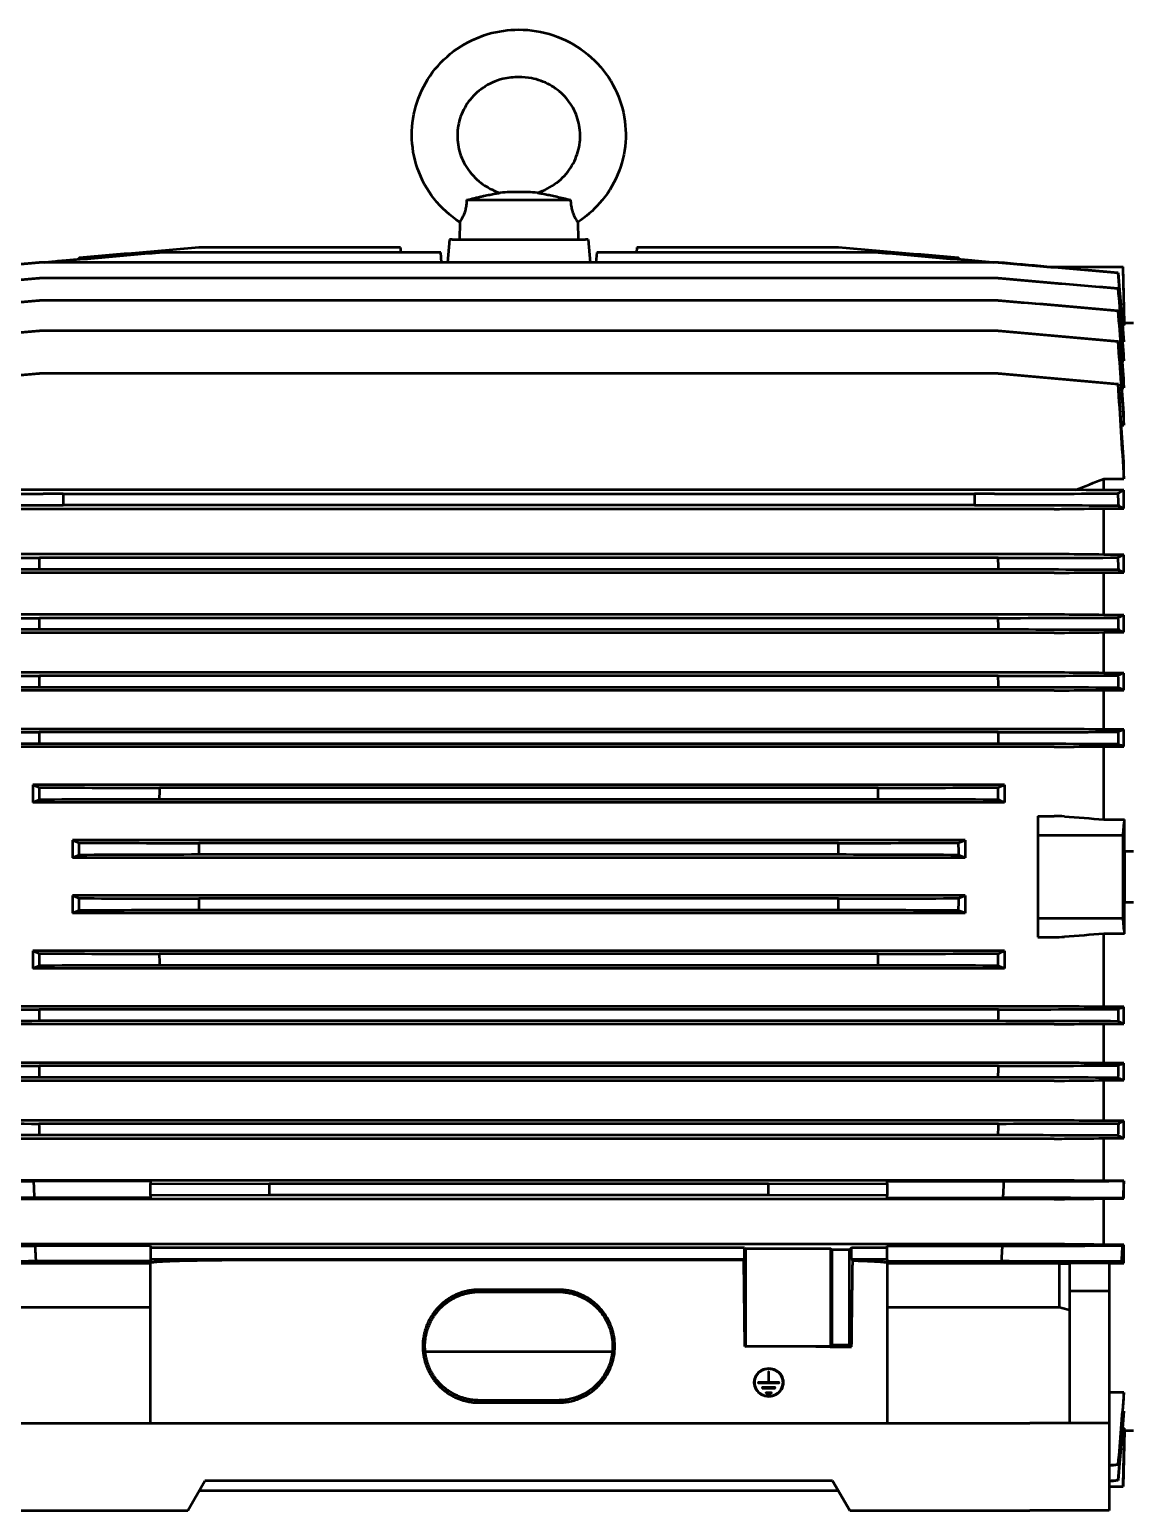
# Model space of a CAD drawing. Header units: millimetres. Extents: x 708 to 3306, y 798 to 2244.
# Drawn here: x 929.1 to 1207.7, y 1870.2 to 2244 of the extents above; entities that cross this region are included whole.
import ezdxf

# ---------------------------------------------------------------- set-up
doc = ezdxf.new("R2010")
doc.units = ezdxf.units.MM
doc.header["$LTSCALE"] = 10
doc.layers.add('Visible (ISO)', color=7, linetype='Continuous', lineweight=50)

msp = doc.modelspace()

# ---------------------------------------------------------------- linework, layer by layer
at = {"layer": 'Visible (ISO)'}
for p, q in [((1039.46, 2201.03), (1052.55, 2201.03)), ((1052.55, 2201.03), (1065.63, 2201.03)), ((1037.66, 2195.42), (1037.55, 2191.03)), ((1067.43, 2195.42), (1067.55, 2191.03)), ((1035.05, 2191.03), (1034.54, 2185.25)), ((1035.7, 2191.03), (1035.05, 2191.03)), ((1043.28, 2191.03), (1061.81, 2191.03)), ((1070.05, 2191.03), (1069.39, 2191.03)), ((1070.05, 2191.03), (1070.55, 2185.25)), ((1032.83, 2187.78), (961.83, 2187.78)), ((971.81, 2189.03), (971.81, 2189.03)), ((1022.72, 2189.03), (971.82, 2189.03)), ((1022.83, 2187.78), (1022.72, 2189.03)), ((1033.05, 2185.25), (1032.83, 2187.78)), ((1072.26, 2187.78), (1072.04, 2185.25)), ((1143.26, 2187.78), (1072.26, 2187.78)), ((1082.37, 2189.03), (1082.26, 2187.78)), ((1133.27, 2189.03), (1082.37, 2189.03)), ((1173.59, 2185.25), (931.5, 2185.25)), ((1185.82, 2184.18), (1205.09, 2184.18)), ((1205.47, 2170.03), (1205.1, 2184.18)), ((1173.57, 2181.29), (931.52, 2181.29)), ((1173.56, 2175.67), (931.53, 2175.67)), ((1205.47, 2169.43), (1205.01, 2169.43)), ((1205.47, 2169.43), (1205.47, 2170.03)), ((1205.47, 2170.03), (1207.7, 2170.03)), ((1173.54, 2167.94), (931.55, 2167.94)), ((1205.02, 2165.17), (1205.28, 2165.17)), ((1205.28, 2165.17), (1205.28, 2166.27)), ((1205.28, 2160.4), (1205.28, 2162.02)), ((1173.53, 2157.17), (931.57, 2157.17)), ((1204.92, 2160.4), (1205.28, 2160.4)), ((1204.8, 2153.63), (1205.28, 2153.63)), ((1205.28, 2153.63), (1205.28, 2155.86)), ((1205.28, 2144.17), (1205.28, 2147.22)), ((1204.65, 2144.17), (1205.28, 2144.17)), ((1205.28, 2130.6), (1205.28, 2134.88)), ((1193.09, 2127.83), (912, 2127.83)), ((1200.2, 2130.6), (1205.28, 2130.6)), ((1200.2, 2127.73), (1200.2, 2130.6)), ((1205.28, 2127.73), (1200.2, 2127.73)), ((1205.28, 2123.13), (1205.28, 2127.73)), ((937.55, 2123.91), (932.29, 2123.91)), ((937.55, 2126.8), (932.45, 2126.8)), ((937.55, 2126.8), (937.55, 2126.75)), ((1167.55, 2126.75), (937.55, 2126.75)), ((937.55, 2126.75), (937.55, 2123.96)), ((1167.55, 2123.96), (937.55, 2123.96)), ((937.55, 2123.96), (937.55, 2123.91)), ((1172.64, 2126.8), (1167.55, 2126.8)), ((1167.55, 2126.8), (1167.55, 2126.75)), ((1167.55, 2126.75), (1167.55, 2123.96)), ((1167.55, 2123.96), (1167.55, 2123.91)), ((1172.8, 2123.91), (1167.55, 2123.91)), ((1187.69, 2122.99), (917.4, 2122.99)), ((1200.2, 2123.13), (1205.28, 2123.13)), ((1200.2, 2111.46), (1200.2, 2123.13)), ((1187.69, 2111.59), (917.4, 2111.59)), ((1173.54, 2110.63), (931.55, 2110.63)), ((1205.28, 2111.46), (1200.2, 2111.46)), ((1205.28, 2107.01), (1205.28, 2111.46)), ((1187.69, 2106.89), (917.4, 2106.89)), ((1173.67, 2107.73), (931.42, 2107.73)), ((1200.2, 2107.01), (1205.28, 2107.01)), ((1200.2, 2096.23), (1200.2, 2107.01)), ((1187.69, 2096.35), (917.4, 2096.35)), ((1173.56, 2095.46), (931.53, 2095.46)), ((1205.28, 2096.23), (1200.2, 2096.23)), ((1205.28, 2091.87), (1205.28, 2096.23)), ((1187.69, 2091.75), (917.4, 2091.75)), ((1173.66, 2092.56), (931.43, 2092.56)), ((1200.2, 2091.87), (1205.28, 2091.87)), ((1200.2, 2081.59), (1200.2, 2091.87)), ((1187.69, 2081.71), (917.4, 2081.71)), ((1173.57, 2080.86), (931.52, 2080.86)), ((1205.28, 2081.59), (1200.2, 2081.59)), ((1205.28, 2077.29), (1205.28, 2081.59)), ((1187.69, 2077.18), (917.4, 2077.18)), ((1173.66, 2077.97), (931.44, 2077.97)), ((1200.2, 2077.29), (1205.28, 2077.29)), ((1200.2, 2067.32), (1200.2, 2077.29)), ((1187.69, 2067.43), (917.4, 2067.43)), ((1173.65, 2063.73), (931.45, 2063.73)), ((1173.59, 2066.62), (931.5, 2066.62)), ((1205.28, 2067.32), (1200.2, 2067.32)), ((1205.28, 2063.06), (1205.28, 2067.32)), ((1187.69, 2062.96), (917.4, 2062.96)), ((1200.2, 2063.06), (1205.28, 2063.06)), ((1200.2, 2044.63), (1200.2, 2063.06)), ((929.89, 2053.37), (929.89, 2048.92)), ((1175.2, 2053.37), (929.89, 2053.37)), ((1143.26, 2052.58), (961.83, 2052.58)), ((1175.2, 2053.37), (1175.2, 2048.92)), ((1175.2, 2048.92), (929.89, 2048.92)), ((1143.29, 2049.69), (961.79, 2049.69)), ((1183.55, 2045.47), (1187.69, 2045.47)), ((1183.55, 2045.47), (1183.55, 2040.68)), ((1200.2, 2044.63), (1205.47, 2044.63)), ((1205.47, 2036.65), (1205.47, 2044.63)), ((939.89, 2039.41), (939.89, 2034.97)), ((1165.2, 2039.41), (939.89, 2039.41)), ((1133.27, 2038.63), (971.82, 2038.63)), ((1165.2, 2039.41), (1165.2, 2034.97)), ((1183.55, 2040.68), (1205.09, 2040.68)), ((1183.55, 2040.68), (1183.55, 2019.68)), ((1165.2, 2034.97), (939.89, 2034.97)), ((1133.28, 2035.74), (971.81, 2035.74)), ((1205.47, 2036.65), (1207.7, 2036.65)), ((939.89, 2025.39), (939.89, 2020.96)), ((1165.2, 2025.39), (939.89, 2025.39)), ((1133.29, 2024.63), (971.81, 2024.63)), ((1165.2, 2025.39), (1165.2, 2020.96)), ((1205.47, 2015.73), (1205.47, 2023.72)), ((1205.47, 2023.72), (1207.7, 2023.72)), ((1165.2, 2020.96), (939.89, 2020.96)), ((1133.27, 2021.73), (971.82, 2021.73)), ((1183.55, 2019.68), (1205.09, 2019.68)), ((1183.55, 2019.68), (1183.55, 2014.9)), ((1205.47, 2015.73), (1200.2, 2015.73)), ((1200.2, 1997.3), (1200.2, 2015.73)), ((929.89, 2011.44), (929.89, 2006.99)), ((1175.2, 2011.44), (929.89, 2011.44)), ((1175.2, 2011.44), (1175.2, 2006.99)), ((1183.55, 2014.9), (1187.69, 2014.9)), ((1143.3, 2010.68), (961.8, 2010.68)), ((1143.26, 2007.78), (961.83, 2007.78)), ((1175.2, 2006.99), (929.89, 2006.99)), ((1187.69, 1997.41), (917.4, 1997.41)), ((1173.64, 1996.64), (931.44, 1996.64)), ((1205.28, 1997.3), (1200.2, 1997.3)), ((1205.28, 1993.04), (1205.28, 1997.3)), ((1187.69, 1992.93), (917.4, 1992.93)), ((1173.59, 1993.74), (931.5, 1993.74)), ((1200.2, 1993.04), (1205.28, 1993.04)), ((1200.2, 1983.07), (1200.2, 1993.04)), ((1187.69, 1983.18), (917.4, 1983.18)), ((1173.65, 1982.4), (931.44, 1982.4)), ((1205.28, 1983.07), (1200.2, 1983.07)), ((1205.28, 1978.77), (1205.28, 1983.07)), ((1187.69, 1978.66), (917.4, 1978.66)), ((1173.57, 1979.5), (931.52, 1979.5)), ((1200.2, 1978.77), (1205.28, 1978.77)), ((1200.2, 1968.5), (1200.2, 1978.77)), ((1187.69, 1968.61), (917.4, 1968.61)), ((1173.66, 1967.81), (931.43, 1967.81)), ((1205.28, 1968.5), (1200.2, 1968.5)), ((1205.28, 1964.14), (1205.28, 1968.5)), ((1187.69, 1964.02), (917.4, 1964.02)), ((1173.56, 1964.91), (931.53, 1964.91)), ((1200.2, 1964.14), (1205.28, 1964.14)), ((1200.2, 1953.36), (1200.2, 1964.14)), ((1187.69, 1953.48), (917.4, 1953.48)), ((959.55, 1953.26), (930.05, 1953.26)), ((959.55, 1953.26), (959.55, 1952.72)), ((959.55, 1952.72), (989.55, 1952.63)), ((959.55, 1949.64), (959.55, 1952.72)), ((1115.55, 1952.63), (989.55, 1952.63)), ((989.55, 1952.63), (989.55, 1949.73)), ((1115.55, 1952.63), (1145.55, 1952.72)), ((1115.55, 1949.73), (1115.55, 1952.63)), ((1145.55, 1952.72), (1145.55, 1953.26)), ((1145.55, 1953.26), (1175.04, 1953.26)), ((1145.55, 1952.72), (1145.55, 1949.64)), ((1205.28, 1953.36), (1200.2, 1953.36)), ((1205.28, 1948.91), (1205.28, 1953.36)), ((1187.69, 1948.77), (917.4, 1948.77)), ((959.55, 1949.11), (930.24, 1949.11)), ((989.55, 1949.73), (959.55, 1949.64)), ((959.55, 1949.64), (959.55, 1949.11)), ((1115.55, 1949.73), (989.55, 1949.73)), ((1145.55, 1949.64), (1115.55, 1949.73)), ((1145.55, 1949.11), (1145.55, 1949.64)), ((1145.55, 1949.11), (1174.84, 1949.11)), ((1200.2, 1948.91), (1205.28, 1948.91)), ((1200.2, 1937.24), (1200.2, 1948.91)), ((1187.69, 1937.37), (917.4, 1937.37)), ((959.55, 1936.95), (930.42, 1936.95)), ((959.55, 1936.95), (959.55, 1936.46)), ((1145.55, 1936.46), (1145.55, 1936.95)), ((1145.55, 1936.95), (1174.66, 1936.95)), ((1205.28, 1937.24), (1200.2, 1937.24)), ((1205.28, 1932.63), (1205.28, 1937.24)), ((959.55, 1933.07), (930.64, 1933.07)), ((1109.55, 1936.46), (959.55, 1936.46)), ((959.55, 1936.46), (959.55, 1933.56)), ((1109.55, 1933.56), (959.55, 1933.56)), ((959.55, 1933.56), (959.55, 1933.07)), ((1109.34, 1933.35), (977.55, 1933.35)), ((1109.34, 1933.35), (1109.55, 1933.56)), ((1109.61, 1911.53), (1109.34, 1933.35)), ((1109.55, 1936.46), (1109.75, 1936.25)), ((1109.55, 1933.56), (1109.55, 1936.46)), ((1131.34, 1936.25), (1109.75, 1936.25)), ((1109.75, 1936.25), (1109.75, 1911.67)), ((1131.61, 1935.97), (1131.34, 1936.25)), ((1131.34, 1911.67), (1131.34, 1936.25)), ((1136.06, 1935.97), (1131.61, 1935.97)), ((1131.61, 1935.97), (1131.61, 1911.95)), ((1136.55, 1936.46), (1136.06, 1935.97)), ((1136.06, 1911.95), (1136.06, 1935.97)), ((1145.55, 1936.46), (1136.55, 1936.46)), ((1136.55, 1933.56), (1136.55, 1936.46)), ((1145.55, 1933.56), (1136.55, 1933.56)), ((1136.85, 1933.26), (1136.55, 1933.56)), ((1145.55, 1933.56), (1145.55, 1936.46)), ((1145.55, 1933.56), (1145.55, 1933.07)), ((1145.55, 1933.07), (1174.44, 1933.07)), ((959.55, 1932.48), (916.08, 1932.48)), ((959.55, 1892.18), (959.55, 1932.69)), ((1145.55, 1932.69), (1145.55, 1892.18)), ((1189.01, 1932.48), (1145.55, 1932.48)), ((1189.01, 1921.45), (1189.01, 1932.48)), ((1191.55, 1932.65), (1201.55, 1932.65)), ((1191.55, 1932.65), (1191.55, 1925.58)), ((1201.55, 1932.65), (1201.55, 1925.58)), ((1201.55, 1932.63), (1205.28, 1932.63)), ((1062.55, 1925.89), (1042.55, 1925.89)), ((1042.55, 1925.35), (1062.55, 1925.35)), ((1191.55, 1925.58), (1191.55, 1892.18)), ((1191.55, 1925.58), (1201.55, 1925.58)), ((1201.55, 1925.58), (1201.55, 1892.18)), ((916.08, 1921.45), (959.55, 1921.45)), ((1145.55, 1921.45), (1189.01, 1921.45)), ((1109.61, 1911.53), (1109.75, 1911.67)), ((1127.55, 1911.53), (1109.61, 1911.53)), ((1109.75, 1911.67), (1131.34, 1911.67)), ((1131.61, 1911.95), (1131.34, 1911.67)), ((1131.61, 1911.95), (1136.06, 1911.95)), ((1136.57, 1911.44), (1136.06, 1911.95)), ((1076.15, 1910.22), (1028.94, 1910.22)), ((1115.59, 1905.1), (1115.59, 1902.44)), ((1115.69, 1902.44), (1115.69, 1905.1)), ((1112.01, 1902.13), (1112.01, 1902.48)), ((1115.59, 1902.44), (1113.04, 1902.44)), ((1113.04, 1902.35), (1118.24, 1902.35)), ((1117.26, 1901.17), (1114.01, 1901.17)), ((1114.01, 1901.08), (1117.26, 1901.08)), ((1116.29, 1899.9), (1114.99, 1899.9)), ((1114.99, 1899.81), (1116.29, 1899.81)), ((1115.59, 1902.35), (1115.59, 1902.44)), ((1118.24, 1902.44), (1115.69, 1902.44)), ((1115.69, 1902.35), (1115.69, 1902.44)), ((1119.26, 1902.13), (1119.26, 1902.48)), ((1205.28, 1899.96), (1201.55, 1899.96)), ((1205.28, 1898.35), (1205.28, 1899.96)), ((1062.55, 1897.96), (1042.55, 1897.96)), ((1042.55, 1897.38), (1062.55, 1897.38)), ((923.55, 1892.18), (1181.55, 1892.18)), ((1201.55, 1892.18), (1181.55, 1892.18)), ((1201.55, 1892.18), (1201.55, 1870.18)), ((1205.28, 1895.2), (1205.02, 1895.2)), ((1205.28, 1894.1), (1205.28, 1895.2)), ((1205.01, 1890.93), (1205.47, 1890.93)), ((1205.47, 1890.33), (1205.1, 1876.18)), ((1205.47, 1890.33), (1205.47, 1890.93)), ((1205.47, 1890.33), (1207.7, 1890.33)), ((968.99, 1870.18), (973.32, 1877.68)), ((1131.77, 1877.68), (973.32, 1877.68)), ((1131.77, 1877.68), (1136.1, 1870.18)), ((1133.25, 1875.12), (971.84, 1875.12)), ((1201.55, 1876.18), (1205.09, 1876.18)), ((923.55, 1870.18), (968.99, 1870.18)), ((1136.1, 1870.18), (1181.55, 1870.18)), ((1201.55, 1870.18), (1181.55, 1870.18))]:
    msp.add_line(p, q, dxfattribs=at)
for start, end in [(90, 94.9114), (85.0886, 90)]:
    msp.add_arc((1052.55, 2147.73), 55.3, start, end, dxfattribs=at)
for centre, major_axis, start_param, end_param in [((1115.64, 1902.48), (-3.62, 0), 4.712389, 7.853982), ((1115.64, 1902.48), (-3.73, 0), 4.712389, 7.853982), ((1115.64, 1902.13), (-3.72, 0), 5.957546, 6.234311), ((1115.64, 1905.1), (0.05, 0), 0, 3.141593), ((1115.64, 1904.75), (0.05, 0), 0, 3.141593), ((1115.64, 1902.48), (3.73, 0), 4.712389, 7.853982), ((1115.64, 1902.48), (3.62, 0), 4.712389, 7.853982), ((1115.64, 1902.13), (3.72, 0), 0.048875, 0.32564), ((1115.64, 1902.13), (-3.63, 0), 0, 0.230367), ((1113.04, 1902.39), (-0.05, 0), 4.712389, 7.853982), ((1114.01, 1901.13), (-0.05, 0), 4.712389, 7.853982), ((1114.99, 1899.86), (-0.05, 0), 4.712389, 7.853982), ((1116.29, 1899.86), (0.05, 0), 4.712389, 7.853982), ((1117.26, 1901.13), (0.05, 0), 4.712389, 7.853982), ((1118.24, 1902.39), (0.05, 0), 4.712389, 7.853982), ((1115.64, 1902.13), (3.63, 0), 6.052819, 6.283185)]:
    msp.add_ellipse(centre, major_axis=major_axis, ratio=0.939693, start_param=start_param, end_param=end_param, dxfattribs=at)
for points, knots in [([(1037.66, 2195.42), (1035.22, 2197), (1033, 2199.02), (1029.4, 2203.59), (1027.96, 2206.2), (1026.06, 2211.64), (1025.56, 2214.53), (1025.53, 2220.21), (1025.99, 2223.07), (1027.77, 2228.43), (1029.11, 2230.99), (1032.52, 2235.53), (1034.63, 2237.55), (1039.36, 2240.83), (1042.05, 2242.11), (1047.32, 2243.65), (1049.95, 2244.03), (1052.55, 2244.03)], [0, 0, 0, 0, 0.874047, 0.874047, 1.745894, 1.745894, 2.602061, 2.602061, 3.449024, 3.449024, 4.295831, 4.295831, 5.151548, 5.151548, 6.021854, 6.021854, 6.801232, 6.801232, 6.801232, 6.801232]), ([(1052.55, 2244.03), (1055.48, 2244.03), (1058.46, 2243.55), (1064.07, 2241.67), (1066.77, 2240.24), (1071.47, 2236.65), (1073.54, 2234.44), (1076.77, 2229.58), (1077.98, 2226.87), (1079.43, 2221.32), (1079.69, 2218.41), (1079.26, 2212.76), (1078.57, 2209.95), (1076.37, 2204.75), (1074.82, 2202.29), (1071.34, 2198.35), (1069.47, 2196.74), (1067.43, 2195.42)], [0, 0, 0, 0, 0.88131, 0.88131, 1.774212, 1.774212, 2.657554, 2.657554, 3.525047, 3.525047, 4.378364, 4.378364, 5.224254, 5.224254, 6.072381, 6.072381, 6.801085, 6.801085, 6.801085, 6.801085]), ([(1052.55, 2232.03), (1051.19, 2232.03), (1049.82, 2231.91), (1046.71, 2231.14), (1044.97, 2230.36), (1042.09, 2228.37), (1040.86, 2227.18), (1038.92, 2224.53), (1038.16, 2223.04), (1037.22, 2219.97), (1037, 2218.36), (1037.1, 2215.2), (1037.41, 2213.62), (1038.5, 2210.66), (1039.3, 2209.24), (1041.31, 2206.73), (1042.54, 2205.6), (1045.11, 2203.9), (1046.43, 2203.27), (1047.81, 2202.83)], [0, 0, 0, 0, 0.406989, 0.406989, 0.960519, 0.960519, 1.458388, 1.458388, 1.945915, 1.945915, 2.422065, 2.422065, 2.89327, 2.89327, 3.369048, 3.369048, 3.858031, 3.858031, 4.291733, 4.291733, 4.291733, 4.291733]), ([(1057.28, 2202.83), (1059.02, 2203.39), (1060.69, 2204.26), (1063.5, 2206.43), (1064.71, 2207.73), (1066.56, 2210.58), (1067.24, 2212.16), (1068.02, 2215.35), (1068.14, 2217.01), (1067.83, 2220.18), (1067.41, 2221.74), (1066.12, 2224.62), (1065.23, 2225.96), (1063.08, 2228.29), (1061.79, 2229.31), (1058.96, 2230.88), (1057.38, 2231.46), (1054.71, 2231.96), (1053.63, 2232.03), (1052.55, 2232.03)], [0, 0, 0, 0, 0.548142, 0.548142, 1.066352, 1.066352, 1.568031, 1.568031, 2.051653, 2.051653, 2.524489, 2.524489, 2.996541, 2.996541, 3.476342, 3.476342, 3.967378, 3.967378, 4.291345, 4.291345, 4.291345, 4.291345]), ([(1039.46, 2201.03), (1040.07, 2201.18), (1040.66, 2201.32), (1041.54, 2201.53), (1041.83, 2201.6), (1042.4, 2201.73), (1042.68, 2201.8), (1043.22, 2201.92), (1043.49, 2201.98), (1044.01, 2202.1), (1044.27, 2202.15), (1045.01, 2202.31), (1045.48, 2202.4), (1045.9, 2202.49)], [0, 0, 0, 0, 0.001842668, 0.001842668, 0.002764002, 0.002764002, 0.003685337, 0.003685337, 0.004606671, 0.004606671, 0.005528005, 0.005528005, 0.007370673, 0.007370673, 0.007370673, 0.007370673]), ([(1045.9, 2202.49), (1046.14, 2202.53), (1046.36, 2202.58), (1046.78, 2202.65), (1046.97, 2202.69), (1047.23, 2202.73), (1047.31, 2202.74), (1047.45, 2202.77), (1047.51, 2202.78), (1047.68, 2202.8), (1047.76, 2202.82), (1047.8, 2202.82), (1047.81, 2202.83), (1047.81, 2202.83)], [0.007370673, 0.007370673, 0.007370673, 0.007370673, 0.008391004, 0.008391004, 0.009411335, 0.009411335, 0.0099215, 0.0099215, 0.010431665, 0.010431665, 0.011451996, 0.011451996, 0.011829011, 0.011829011, 0.011829011, 0.011829011]), ([(1057.28, 2202.83), (1057.28, 2202.83), (1057.29, 2202.82), (1057.32, 2202.82), (1057.34, 2202.82), (1057.42, 2202.8), (1057.47, 2202.8), (1057.64, 2202.77), (1057.78, 2202.74), (1058.12, 2202.69), (1058.31, 2202.65), (1058.73, 2202.58), (1058.96, 2202.53), (1059.19, 2202.49)], [0.01183774, 0.01183774, 0.01183774, 0.01183774, 0.012229633, 0.012229633, 0.012739201, 0.012739201, 0.013248769, 0.013248769, 0.014267905, 0.014267905, 0.015287041, 0.015287041, 0.016306178, 0.016306178, 0.016306178, 0.016306178]), ([(1059.19, 2202.49), (1059.4, 2202.45), (1059.63, 2202.4), (1060.09, 2202.31), (1060.33, 2202.26), (1061.08, 2202.1), (1061.6, 2201.98), (1062.69, 2201.73), (1063.27, 2201.6), (1064.43, 2201.32), (1065.02, 2201.18), (1065.63, 2201.03)], [0.016306178, 0.016306178, 0.016306178, 0.016306178, 0.017228736, 0.017228736, 0.018151295, 0.018151295, 0.019996412, 0.019996412, 0.021841529, 0.021841529, 0.023686646, 0.023686646, 0.023686646, 0.023686646]), ([(1037.66, 2195.42), (1037.66, 2195.42), (1037.68, 2195.45), (1037.73, 2195.53), (1037.76, 2195.56), (1037.81, 2195.64), (1037.84, 2195.69), (1037.95, 2195.85), (1038.04, 2195.98), (1038.23, 2196.31), (1038.34, 2196.51), (1038.58, 2196.99), (1038.7, 2197.26), (1038.88, 2197.72), (1038.94, 2197.88), (1039.05, 2198.22), (1039.1, 2198.4), (1039.19, 2198.77), (1039.24, 2198.96), (1039.31, 2199.35), (1039.35, 2199.56), (1039.43, 2200.18), (1039.45, 2200.6), (1039.46, 2201.03)], [0.01009838, 0.01009838, 0.01009838, 0.01009838, 0.01136229, 0.01136229, 0.01199424, 0.01199424, 0.0126262, 0.0126262, 0.01389011, 0.01389011, 0.01515402, 0.01515402, 0.01641793, 0.01641793, 0.01704989, 0.01704989, 0.01768184, 0.01768184, 0.0183138, 0.0183138, 0.01894576, 0.01894576, 0.02020967, 0.02020967, 0.02020967, 0.02020967]), ([(1065.63, 2201.03), (1065.64, 2200.6), (1065.66, 2200.18), (1065.74, 2199.57), (1065.78, 2199.36), (1065.85, 2198.97), (1065.9, 2198.77), (1065.99, 2198.41), (1066.04, 2198.23), (1066.15, 2197.89), (1066.21, 2197.72), (1066.38, 2197.26), (1066.51, 2196.99), (1066.74, 2196.52), (1066.85, 2196.32), (1067.05, 2195.99), (1067.14, 2195.85), (1067.28, 2195.63), (1067.34, 2195.55), (1067.41, 2195.45), (1067.43, 2195.42), (1067.43, 2195.42)], [0, 0, 0, 0, 0.0012624, 0.0012624, 0.00189359, 0.00189359, 0.00252479, 0.00252479, 0.00315599, 0.00315599, 0.00378719, 0.00378719, 0.00504958, 0.00504958, 0.00631198, 0.00631198, 0.00757437, 0.00757437, 0.00883677, 0.00883677, 0.01009917, 0.01009917, 0.01009917, 0.01009917]), ([(1035.7, 2191.03), (1035.99, 2191.03), (1036.44, 2191.03), (1037.36, 2191.03), (1037.7, 2191.03), (1038.43, 2191.03), (1038.83, 2191.03), (1039.48, 2191.03), (1039.7, 2191.03), (1040.16, 2191.03), (1040.39, 2191.03), (1041.1, 2191.03), (1041.59, 2191.03), (1042.36, 2191.03), (1042.62, 2191.03), (1043.02, 2191.03), (1043.15, 2191.03), (1043.28, 2191.03)], [0, 0, 0, 0, 0.00321344, 0.00321344, 0.00482016, 0.00482016, 0.00642688, 0.00642688, 0.00723024, 0.00723024, 0.0080336, 0.0080336, 0.00964032, 0.00964032, 0.01044368, 0.01044368, 0.01084515, 0.01084515, 0.01084515, 0.01084515]), ([(1061.81, 2191.03), (1062.2, 2191.03), (1062.59, 2191.03), (1063.49, 2191.03), (1063.98, 2191.03), (1064.93, 2191.03), (1065.38, 2191.03), (1066.03, 2191.03), (1066.24, 2191.03), (1066.64, 2191.03), (1066.84, 2191.03), (1067.39, 2191.03), (1067.73, 2191.03), (1068.18, 2191.03), (1068.33, 2191.03), (1068.6, 2191.03), (1068.72, 2191.03), (1069.06, 2191.03), (1069.25, 2191.03), (1069.39, 2191.03)], [0.00201256, 0.00201256, 0.00201256, 0.00201256, 0.00321344, 0.00321344, 0.00482016, 0.00482016, 0.00642688, 0.00642688, 0.00723024, 0.00723024, 0.0080336, 0.0080336, 0.00964032, 0.00964032, 0.01044368, 0.01044368, 0.01124704, 0.01124704, 0.01285376, 0.01285376, 0.01285376, 0.01285376]), ([(1205.49, 2030.18), (1205.49, 2029.1), (1205.49, 2028), (1205.48, 2025.84), (1205.48, 2024.77), (1205.47, 2023.72)], [0.006517135, 0.006517135, 0.006517135, 0.006517135, 0.009752588, 0.009752588, 0.012988041, 0.012988041, 0.012988041, 0.012988041])]:
    msp.add_open_spline(points, degree=3, knots=knots, dxfattribs=at)
for points in [[(932.78, 2185.25), (942.45, 2186.09), (952.12, 2186.94), (961.8, 2187.78)], [(961.83, 2187.78), (952.18, 2186.94), (942.54, 2186.09), (932.89, 2185.25)], [(971.81, 2189.03), (961.73, 2188.15), (951.66, 2187.27), (941.59, 2186.39)], [(971.82, 2189.03), (961.74, 2188.15), (951.67, 2187.26), (941.59, 2186.38)], [(961.8, 2187.78), (961.81, 2187.78), (961.82, 2187.78), (961.83, 2187.78)], [(1163.5, 2186.38), (1153.43, 2187.26), (1143.35, 2188.15), (1133.27, 2189.03)], [(1163.5, 2186.38), (1153.43, 2187.27), (1143.36, 2188.15), (1133.28, 2189.03)], [(1143.26, 2187.78), (1143.27, 2187.78), (1143.28, 2187.78), (1143.3, 2187.78)], [(1172.2, 2185.25), (1162.55, 2186.09), (1152.91, 2186.94), (1143.26, 2187.78)], [(1143.3, 2187.78), (1152.97, 2186.94), (1162.64, 2186.09), (1172.31, 2185.25)], [(901.24, 2182.61), (911.31, 2183.49), (921.38, 2184.37), (931.44, 2185.25)], [(931.5, 2185.25), (921.43, 2184.36), (911.35, 2183.48), (901.27, 2182.59)], [(931.44, 2185.25), (931.46, 2185.25), (931.48, 2185.25), (931.5, 2185.25)], [(941.54, 2186.01), (938.62, 2185.76), (935.7, 2185.5), (932.78, 2185.25)], [(941.54, 2186.01), (941.55, 2186.14), (941.57, 2186.26), (941.58, 2186.38)], [(941.59, 2186.38), (941.58, 2186.26), (941.57, 2186.14), (941.56, 2186.01)], [(941.59, 2186.38), (941.58, 2186.39), (941.58, 2186.39), (941.58, 2186.38)], [(941.58, 2186.38), (941.58, 2186.38), (941.58, 2186.38), (941.58, 2186.38)], [(1163.51, 2186.38), (1163.51, 2186.39), (1163.51, 2186.39), (1163.5, 2186.38)], [(1163.53, 2186.01), (1163.52, 2186.14), (1163.51, 2186.26), (1163.5, 2186.38)], [(1163.51, 2186.38), (1163.52, 2186.26), (1163.54, 2186.14), (1163.55, 2186.01)], [(1167.29, 2185.68), (1166.05, 2185.79), (1164.8, 2185.9), (1163.55, 2186.01)], [(1173.59, 2185.25), (1173.61, 2185.25), (1173.63, 2185.25), (1173.64, 2185.25)], [(1203.82, 2182.59), (1193.74, 2183.48), (1183.67, 2184.36), (1173.59, 2185.25)], [(1173.64, 2185.25), (1183.71, 2184.37), (1193.78, 2183.49), (1203.85, 2182.61)], [(1185.82, 2184.18), (1181.76, 2184.54), (1177.7, 2184.89), (1173.65, 2185.25)], [(1205.47, 2169.43), (1205.34, 2174.35), (1205.22, 2179.27), (1205.09, 2184.18)], [(1205.09, 2184.18), (1205.1, 2184.18), (1205.1, 2184.18), (1205.1, 2184.18)], [(901.22, 2178.65), (911.29, 2179.53), (921.36, 2180.41), (931.44, 2181.29)], [(931.52, 2181.29), (921.44, 2180.4), (911.36, 2179.52), (901.29, 2178.63)], [(931.44, 2181.29), (931.46, 2181.29), (931.49, 2181.29), (931.52, 2181.29)], [(1173.57, 2181.29), (1173.6, 2181.29), (1173.63, 2181.29), (1173.65, 2181.29)], [(1203.8, 2178.63), (1193.73, 2179.52), (1183.65, 2180.4), (1173.57, 2181.29)], [(1173.65, 2181.29), (1183.73, 2180.41), (1193.8, 2179.53), (1203.86, 2178.65)], [(1203.88, 2182.61), (1203.86, 2182.61), (1203.84, 2182.61), (1203.82, 2182.59)], [(1203.82, 2182.59), (1204.31, 2176.78), (1204.8, 2170.98), (1205.28, 2165.17)], [(1205.28, 2166.27), (1204.82, 2171.71), (1204.35, 2177.16), (1203.88, 2182.61)], [(1203.89, 2178.65), (1203.86, 2178.65), (1203.83, 2178.65), (1203.8, 2178.63)], [(1203.8, 2178.63), (1204.3, 2172.56), (1204.79, 2166.48), (1205.28, 2160.4)], [(1205.28, 2162.02), (1204.82, 2167.56), (1204.36, 2173.11), (1203.89, 2178.65)], [(901.19, 2173.03), (911.27, 2173.91), (921.35, 2174.79), (931.43, 2175.67)], [(931.53, 2175.67), (921.45, 2174.78), (911.38, 2173.9), (901.3, 2173.01)], [(931.43, 2175.67), (931.46, 2175.67), (931.5, 2175.67), (931.53, 2175.67)], [(1173.56, 2175.67), (1173.59, 2175.67), (1173.63, 2175.67), (1173.66, 2175.67)], [(1203.79, 2173.01), (1193.71, 2173.9), (1183.64, 2174.78), (1173.56, 2175.67)], [(1173.66, 2175.67), (1183.74, 2174.79), (1193.82, 2173.91), (1203.9, 2173.03)], [(1203.9, 2173.03), (1203.86, 2173.02), (1203.83, 2173.02), (1203.79, 2173.01)], [(1203.79, 2173.01), (1204.29, 2166.55), (1204.79, 2160.09), (1205.28, 2153.63)], [(1205.28, 2155.86), (1204.83, 2161.58), (1204.36, 2167.31), (1203.9, 2173.03)], [(901.18, 2165.3), (911.26, 2166.18), (921.34, 2167.06), (931.42, 2167.94)], [(931.55, 2167.94), (921.47, 2167.05), (911.4, 2166.16), (901.32, 2165.27)], [(931.42, 2167.94), (931.46, 2167.94), (931.5, 2167.94), (931.55, 2167.94)], [(1173.54, 2167.94), (1173.59, 2167.94), (1173.63, 2167.94), (1173.67, 2167.94)], [(1203.77, 2165.27), (1193.69, 2166.16), (1183.62, 2167.05), (1173.54, 2167.94)], [(1173.67, 2167.94), (1183.75, 2167.06), (1193.83, 2166.18), (1203.91, 2165.3)], [(1203.91, 2165.3), (1203.86, 2165.29), (1203.82, 2165.28), (1203.77, 2165.27)], [(1203.77, 2165.27), (1204.29, 2158.24), (1204.79, 2151.21), (1205.28, 2144.17)], [(1205.28, 2147.22), (1204.83, 2153.25), (1204.37, 2159.27), (1203.91, 2165.3)], [(901.18, 2154.53), (911.25, 2155.41), (921.33, 2156.29), (931.41, 2157.17)], [(931.57, 2157.17), (921.49, 2156.28), (911.41, 2155.39), (901.34, 2154.5)], [(931.41, 2157.17), (931.46, 2157.17), (931.51, 2157.17), (931.57, 2157.17)], [(1203.75, 2154.5), (1193.68, 2155.39), (1183.6, 2156.28), (1173.53, 2157.17)], [(1173.53, 2157.17), (1173.58, 2157.17), (1173.63, 2157.17), (1173.68, 2157.17)], [(1173.68, 2157.17), (1183.76, 2156.29), (1193.84, 2155.41), (1203.91, 2154.53)], [(1203.91, 2154.53), (1203.86, 2154.52), (1203.81, 2154.51), (1203.75, 2154.5)], [(1203.75, 2154.5), (1204.29, 2146.54), (1204.8, 2138.57), (1205.28, 2130.6)], [(1205.28, 2134.88), (1204.84, 2141.43), (1204.38, 2147.98), (1203.91, 2154.53)], [(1193.09, 2127.83), (1195.46, 2128.76), (1197.83, 2129.68), (1200.2, 2130.6)], [(1200.2, 2127.73), (1197.83, 2127.76), (1195.46, 2127.8), (1193.09, 2127.83)], [(1205.28, 2127.73), (1204.8, 2127.45), (1204.29, 2127.18), (1203.75, 2126.9)], [(930.53, 2123.9), (920.75, 2123.87), (910.96, 2123.84), (901.18, 2123.82)], [(901.34, 2126.9), (911.12, 2126.87), (920.9, 2126.84), (930.68, 2126.81)], [(932.29, 2123.91), (931.7, 2123.91), (931.12, 2123.91), (930.53, 2123.9)], [(930.68, 2126.81), (931.27, 2126.81), (931.86, 2126.8), (932.45, 2126.8)], [(1172.64, 2126.8), (1173.23, 2126.8), (1173.82, 2126.81), (1174.41, 2126.81)], [(1174.56, 2123.9), (1173.97, 2123.91), (1173.39, 2123.91), (1172.8, 2123.91)], [(1174.41, 2126.81), (1184.19, 2126.84), (1193.97, 2126.87), (1203.75, 2126.9)], [(1203.91, 2123.82), (1194.13, 2123.84), (1184.34, 2123.87), (1174.56, 2123.9)], [(1203.75, 2126.9), (1203.81, 2125.87), (1203.86, 2124.84), (1203.91, 2123.82)], [(1203.91, 2123.82), (1204.38, 2123.59), (1204.84, 2123.36), (1205.28, 2123.13)], [(1187.69, 2122.99), (1188.58, 2122.99), (1189.44, 2123), (1190.28, 2123.01)], [(1190.28, 2123.01), (1193.58, 2123.05), (1196.89, 2123.09), (1200.2, 2123.13)], [(901.32, 2110.72), (911.4, 2110.69), (921.47, 2110.66), (931.55, 2110.63)], [(931.55, 2110.63), (931.5, 2109.66), (931.46, 2108.7), (931.42, 2107.73)], [(1173.54, 2110.63), (1183.62, 2110.66), (1193.69, 2110.69), (1203.77, 2110.72)], [(1173.67, 2107.73), (1173.63, 2108.7), (1173.59, 2109.66), (1173.54, 2110.63)], [(1190.28, 2111.58), (1189.44, 2111.59), (1188.58, 2111.59), (1187.69, 2111.59)], [(1200.2, 2111.46), (1196.89, 2111.5), (1193.58, 2111.54), (1190.28, 2111.58)], [(1205.28, 2111.46), (1204.79, 2111.21), (1204.29, 2110.97), (1203.77, 2110.72)], [(1203.77, 2110.72), (1203.82, 2109.69), (1203.86, 2108.67), (1203.91, 2107.64)], [(931.42, 2107.73), (921.34, 2107.7), (911.26, 2107.67), (901.18, 2107.64)], [(1203.91, 2107.64), (1193.83, 2107.67), (1183.75, 2107.7), (1173.67, 2107.73)], [(1187.69, 2106.89), (1188.57, 2106.89), (1189.44, 2106.89), (1190.28, 2106.9)], [(1190.28, 2106.9), (1193.58, 2106.94), (1196.89, 2106.97), (1200.2, 2107.01)], [(1203.91, 2107.64), (1204.37, 2107.43), (1204.83, 2107.22), (1205.28, 2107.01)], [(901.3, 2095.55), (911.38, 2095.52), (921.45, 2095.49), (931.53, 2095.46)], [(931.53, 2095.46), (931.5, 2094.49), (931.46, 2093.52), (931.43, 2092.56)], [(1173.56, 2095.46), (1183.64, 2095.49), (1193.71, 2095.52), (1203.79, 2095.55)], [(1173.66, 2092.56), (1173.63, 2093.52), (1173.59, 2094.49), (1173.56, 2095.46)], [(1190.28, 2096.33), (1189.44, 2096.34), (1188.57, 2096.35), (1187.69, 2096.35)], [(1200.2, 2096.23), (1196.89, 2096.26), (1193.59, 2096.3), (1190.28, 2096.33)], [(1205.28, 2096.23), (1204.79, 2096), (1204.29, 2095.77), (1203.79, 2095.55)], [(1203.79, 2095.55), (1203.83, 2094.52), (1203.86, 2093.49), (1203.9, 2092.47)], [(931.43, 2092.56), (921.35, 2092.53), (911.27, 2092.5), (901.19, 2092.47)], [(1203.9, 2092.47), (1193.82, 2092.5), (1183.74, 2092.53), (1173.66, 2092.56)], [(1187.69, 2091.75), (1188.57, 2091.75), (1189.43, 2091.76), (1190.28, 2091.77)], [(1190.28, 2091.77), (1193.59, 2091.8), (1196.89, 2091.83), (1200.2, 2091.87)], [(1203.9, 2092.47), (1204.36, 2092.27), (1204.83, 2092.07), (1205.28, 2091.87)], [(901.29, 2080.96), (911.36, 2080.93), (921.44, 2080.89), (931.52, 2080.86)], [(931.52, 2080.86), (931.49, 2079.9), (931.46, 2078.93), (931.44, 2077.97)], [(1173.57, 2080.86), (1183.65, 2080.89), (1193.73, 2080.93), (1203.8, 2080.96)], [(1173.66, 2077.97), (1173.63, 2078.93), (1173.6, 2079.9), (1173.57, 2080.86)], [(1190.28, 2081.69), (1189.43, 2081.7), (1188.57, 2081.71), (1187.69, 2081.71)], [(1200.2, 2081.59), (1196.89, 2081.63), (1193.59, 2081.66), (1190.28, 2081.69)], [(1205.28, 2081.59), (1204.79, 2081.38), (1204.3, 2081.17), (1203.8, 2080.96)], [(1203.8, 2080.96), (1203.83, 2079.93), (1203.86, 2078.9), (1203.89, 2077.87)], [(931.44, 2077.97), (921.36, 2077.94), (911.28, 2077.9), (901.2, 2077.87)], [(1203.89, 2077.87), (1193.81, 2077.9), (1183.73, 2077.94), (1173.66, 2077.97)], [(1187.69, 2077.18), (1188.57, 2077.18), (1189.43, 2077.19), (1190.28, 2077.2)], [(1190.28, 2077.2), (1193.59, 2077.23), (1196.89, 2077.26), (1200.2, 2077.29)], [(1203.89, 2077.87), (1204.36, 2077.68), (1204.82, 2077.49), (1205.28, 2077.29)], [(1190.28, 2067.42), (1189.43, 2067.43), (1188.57, 2067.43), (1187.69, 2067.43)], [(1200.2, 2067.32), (1196.89, 2067.36), (1193.59, 2067.39), (1190.28, 2067.42)], [(931.45, 2063.73), (921.37, 2063.7), (911.29, 2063.66), (901.21, 2063.63)], [(901.27, 2066.72), (911.35, 2066.69), (921.43, 2066.65), (931.5, 2066.62)], [(931.5, 2066.62), (931.48, 2065.66), (931.46, 2064.69), (931.45, 2063.73)], [(1173.59, 2066.62), (1183.67, 2066.65), (1193.74, 2066.69), (1203.82, 2066.72)], [(1173.65, 2063.73), (1173.63, 2064.69), (1173.61, 2065.66), (1173.59, 2066.62)], [(1203.88, 2063.63), (1193.8, 2063.66), (1183.72, 2063.7), (1173.65, 2063.73)], [(1205.28, 2067.32), (1204.8, 2067.12), (1204.31, 2066.92), (1203.82, 2066.72)], [(1203.82, 2066.72), (1203.84, 2065.69), (1203.86, 2064.66), (1203.88, 2063.63)], [(1203.88, 2063.63), (1204.35, 2063.44), (1204.82, 2063.25), (1205.28, 2063.06)], [(1187.69, 2062.96), (1188.57, 2062.96), (1189.43, 2062.96), (1190.28, 2062.97)], [(1190.28, 2062.97), (1193.59, 2063), (1196.89, 2063.03), (1200.2, 2063.06)], [(929.89, 2053.37), (930.46, 2053.14), (931.03, 2052.91), (931.6, 2052.68)], [(931.56, 2049.6), (931.58, 2050.62), (931.59, 2051.65), (931.6, 2052.68)], [(931.6, 2052.68), (941.68, 2052.65), (951.75, 2052.62), (961.83, 2052.58)], [(961.83, 2052.58), (961.82, 2051.62), (961.81, 2050.65), (961.79, 2049.69)], [(1143.26, 2052.58), (1153.34, 2052.62), (1163.41, 2052.65), (1173.49, 2052.68)], [(1143.29, 2049.69), (1143.28, 2050.65), (1143.27, 2051.62), (1143.26, 2052.58)], [(1173.49, 2052.68), (1174.06, 2052.91), (1174.63, 2053.14), (1175.2, 2053.37)], [(1173.49, 2052.68), (1173.5, 2051.65), (1173.51, 2050.62), (1173.53, 2049.6)], [(931.56, 2049.6), (931.01, 2049.37), (930.45, 2049.15), (929.89, 2048.92)], [(961.79, 2049.69), (951.72, 2049.66), (941.64, 2049.63), (931.56, 2049.6)], [(1173.53, 2049.6), (1163.45, 2049.63), (1153.37, 2049.66), (1143.29, 2049.69)], [(1175.2, 2048.92), (1174.64, 2049.15), (1174.08, 2049.37), (1173.53, 2049.6)], [(1190.28, 2045.37), (1189.43, 2045.44), (1188.57, 2045.47), (1187.69, 2045.47)], [(1190.28, 2045.37), (1193.59, 2045.13), (1196.89, 2044.88), (1200.2, 2044.63)], [(1205.09, 2040.68), (1205.22, 2042), (1205.34, 2043.32), (1205.47, 2044.63)], [(939.89, 2039.41), (940.45, 2039.18), (941.02, 2038.95), (941.59, 2038.73)], [(941.58, 2035.64), (941.58, 2036.67), (941.58, 2037.7), (941.59, 2038.73)], [(941.59, 2038.73), (951.67, 2038.69), (961.74, 2038.66), (971.82, 2038.63)], [(971.82, 2038.63), (971.82, 2037.67), (971.81, 2036.7), (971.81, 2035.74)], [(1133.27, 2038.63), (1143.35, 2038.66), (1153.43, 2038.69), (1163.5, 2038.73)], [(1133.28, 2035.74), (1133.28, 2036.7), (1133.27, 2037.67), (1133.27, 2038.63)], [(1163.5, 2038.73), (1164.07, 2038.95), (1164.64, 2039.18), (1165.2, 2039.41)], [(1163.5, 2038.73), (1163.51, 2037.7), (1163.51, 2036.67), (1163.51, 2035.64)], [(1205.1, 2030.18), (1205.1, 2033.68), (1205.1, 2037.18), (1205.09, 2040.68)], [(941.58, 2035.64), (941.01, 2035.42), (940.45, 2035.19), (939.89, 2034.97)], [(971.81, 2035.74), (961.73, 2035.71), (951.65, 2035.67), (941.58, 2035.64)], [(1163.51, 2035.64), (1153.44, 2035.67), (1143.36, 2035.71), (1133.28, 2035.74)], [(1165.2, 2034.97), (1164.64, 2035.19), (1164.08, 2035.42), (1163.51, 2035.64)], [(1205.47, 2036.65), (1205.48, 2034.52), (1205.49, 2032.36), (1205.49, 2030.18)], [(1205.09, 2019.68), (1205.1, 2023.18), (1205.1, 2026.68), (1205.1, 2030.18)], [(939.89, 2025.39), (940.45, 2025.17), (941.01, 2024.95), (941.58, 2024.72)], [(941.58, 2024.72), (951.65, 2024.69), (961.73, 2024.66), (971.81, 2024.63)], [(941.59, 2021.64), (941.58, 2022.67), (941.58, 2023.69), (941.58, 2024.72)], [(971.81, 2024.63), (971.81, 2023.66), (971.82, 2022.7), (971.82, 2021.73)], [(1133.27, 2021.73), (1133.27, 2022.7), (1133.28, 2023.66), (1133.29, 2024.63)], [(1133.29, 2024.63), (1143.36, 2024.66), (1153.44, 2024.69), (1163.51, 2024.72)], [(1163.51, 2024.72), (1163.51, 2023.69), (1163.51, 2022.67), (1163.5, 2021.64)], [(1163.51, 2024.72), (1164.08, 2024.95), (1164.64, 2025.17), (1165.2, 2025.39)], [(941.59, 2021.64), (941.02, 2021.41), (940.45, 2021.19), (939.89, 2020.96)], [(971.82, 2021.73), (961.74, 2021.7), (951.67, 2021.67), (941.59, 2021.64)], [(1163.5, 2021.64), (1153.43, 2021.67), (1143.35, 2021.7), (1133.27, 2021.73)], [(1165.2, 2020.96), (1164.64, 2021.19), (1164.07, 2021.41), (1163.5, 2021.64)], [(1205.47, 2015.73), (1205.34, 2017.05), (1205.22, 2018.37), (1205.09, 2019.68)], [(1200.2, 2015.73), (1196.89, 2015.49), (1193.59, 2015.24), (1190.28, 2014.99)], [(929.89, 2011.44), (930.45, 2011.22), (931.01, 2010.99), (931.56, 2010.77)], [(1173.53, 2010.77), (1174.08, 2010.99), (1174.64, 2011.22), (1175.2, 2011.44)], [(1187.69, 2014.9), (1188.57, 2014.9), (1189.43, 2014.93), (1190.28, 2014.99)], [(931.6, 2007.69), (931.03, 2007.46), (930.46, 2007.22), (929.89, 2006.99)], [(931.56, 2010.77), (941.64, 2010.74), (951.72, 2010.71), (961.8, 2010.68)], [(931.6, 2007.69), (931.59, 2008.72), (931.58, 2009.74), (931.56, 2010.77)], [(961.83, 2007.78), (951.75, 2007.75), (941.68, 2007.72), (931.6, 2007.69)], [(961.8, 2010.68), (961.81, 2009.71), (961.82, 2008.75), (961.83, 2007.78)], [(1143.26, 2007.78), (1143.27, 2008.75), (1143.28, 2009.71), (1143.3, 2010.68)], [(1173.49, 2007.69), (1163.41, 2007.72), (1153.34, 2007.75), (1143.26, 2007.78)], [(1143.3, 2010.68), (1153.37, 2010.71), (1163.45, 2010.74), (1173.53, 2010.77)], [(1173.53, 2010.77), (1173.51, 2009.74), (1173.5, 2008.72), (1173.49, 2007.69)], [(1175.2, 2006.99), (1174.63, 2007.22), (1174.06, 2007.46), (1173.49, 2007.69)], [(901.21, 1996.73), (911.29, 1996.7), (921.37, 1996.67), (931.44, 1996.64)], [(931.44, 1996.64), (931.46, 1995.67), (931.48, 1994.71), (931.5, 1993.74)], [(1173.59, 1993.74), (1173.61, 1994.71), (1173.63, 1995.67), (1173.64, 1996.64)], [(1173.64, 1996.64), (1183.72, 1996.67), (1193.8, 1996.7), (1203.88, 1996.73)], [(1190.28, 1997.4), (1189.43, 1997.4), (1188.57, 1997.41), (1187.69, 1997.41)], [(1200.2, 1997.3), (1196.89, 1997.33), (1193.59, 1997.36), (1190.28, 1997.4)], [(1203.88, 1996.73), (1203.86, 1995.71), (1203.84, 1994.68), (1203.82, 1993.65)], [(1205.28, 1997.3), (1204.82, 1997.11), (1204.35, 1996.92), (1203.88, 1996.73)], [(931.5, 1993.74), (921.43, 1993.71), (911.35, 1993.68), (901.27, 1993.65)], [(1203.82, 1993.65), (1193.74, 1993.68), (1183.67, 1993.71), (1173.59, 1993.74)], [(1187.69, 1992.93), (1188.57, 1992.93), (1189.43, 1992.93), (1190.28, 1992.94)], [(1190.28, 1992.94), (1193.59, 1992.98), (1196.89, 1993.01), (1200.2, 1993.04)], [(1203.82, 1993.65), (1204.31, 1993.45), (1204.8, 1993.24), (1205.28, 1993.04)], [(901.2, 1982.49), (911.28, 1982.46), (921.36, 1982.43), (931.44, 1982.4)], [(931.44, 1982.4), (931.46, 1981.43), (931.49, 1980.47), (931.52, 1979.5)], [(1173.57, 1979.5), (1173.6, 1980.47), (1173.63, 1981.43), (1173.65, 1982.4)], [(1173.65, 1982.4), (1183.73, 1982.43), (1193.81, 1982.46), (1203.89, 1982.49)], [(1190.28, 1983.17), (1189.43, 1983.18), (1188.57, 1983.18), (1187.69, 1983.18)], [(1200.2, 1983.07), (1196.89, 1983.1), (1193.59, 1983.14), (1190.28, 1983.17)], [(1203.89, 1982.49), (1203.86, 1981.47), (1203.83, 1980.44), (1203.8, 1979.41)], [(1205.28, 1983.07), (1204.82, 1982.88), (1204.36, 1982.68), (1203.89, 1982.49)], [(931.52, 1979.5), (921.44, 1979.47), (911.36, 1979.44), (901.29, 1979.41)], [(1203.8, 1979.41), (1193.73, 1979.44), (1183.65, 1979.47), (1173.57, 1979.5)], [(1187.69, 1978.66), (1188.57, 1978.66), (1189.43, 1978.66), (1190.28, 1978.67)], [(1190.28, 1978.67), (1193.59, 1978.7), (1196.89, 1978.74), (1200.2, 1978.77)], [(1203.8, 1979.41), (1204.3, 1979.2), (1204.79, 1978.98), (1205.28, 1978.77)], [(901.19, 1967.9), (911.27, 1967.87), (921.35, 1967.84), (931.43, 1967.81)], [(931.43, 1967.81), (931.46, 1966.84), (931.5, 1965.87), (931.53, 1964.91)], [(1173.56, 1964.91), (1173.59, 1965.87), (1173.63, 1966.84), (1173.66, 1967.81)], [(1173.66, 1967.81), (1183.74, 1967.84), (1193.82, 1967.87), (1203.9, 1967.9)], [(1190.28, 1968.6), (1189.43, 1968.61), (1188.57, 1968.61), (1187.69, 1968.61)], [(1200.2, 1968.5), (1196.89, 1968.53), (1193.59, 1968.57), (1190.28, 1968.6)], [(1203.9, 1967.9), (1203.86, 1966.87), (1203.83, 1965.85), (1203.79, 1964.82)], [(1205.28, 1968.5), (1204.83, 1968.3), (1204.36, 1968.1), (1203.9, 1967.9)], [(931.53, 1964.91), (921.45, 1964.88), (911.38, 1964.85), (901.3, 1964.82)], [(1203.79, 1964.82), (1193.71, 1964.85), (1183.64, 1964.88), (1173.56, 1964.91)], [(1187.69, 1964.02), (1188.57, 1964.02), (1189.44, 1964.02), (1190.28, 1964.03)], [(1190.28, 1964.03), (1193.59, 1964.07), (1196.89, 1964.1), (1200.2, 1964.14)], [(1203.79, 1964.82), (1204.29, 1964.59), (1204.79, 1964.37), (1205.28, 1964.14)], [(899.81, 1953.35), (909.89, 1953.32), (919.97, 1953.29), (930.05, 1953.26)], [(930.05, 1953.26), (930.11, 1951.88), (930.18, 1950.49), (930.24, 1949.11)], [(1174.84, 1949.11), (1174.91, 1950.49), (1174.98, 1951.88), (1175.04, 1953.26)], [(1175.04, 1953.26), (1185.12, 1953.29), (1195.2, 1953.32), (1205.28, 1953.35)], [(1190.28, 1953.46), (1189.44, 1953.47), (1188.57, 1953.48), (1187.69, 1953.48)], [(1200.2, 1953.36), (1196.89, 1953.39), (1193.58, 1953.43), (1190.28, 1953.46)], [(1205.28, 1953.35), (1205.21, 1951.91), (1205.14, 1950.47), (1205.07, 1949.01)], [(1205.28, 1953.36), (1205.28, 1953.35), (1205.28, 1953.35), (1205.28, 1953.35)], [(930.24, 1949.11), (920.18, 1949.08), (910.1, 1949.04), (900.02, 1949.01)], [(1205.07, 1949.01), (1194.99, 1949.04), (1184.91, 1949.08), (1174.84, 1949.11)], [(1187.69, 1948.77), (1188.58, 1948.77), (1189.44, 1948.78), (1190.28, 1948.79)], [(1190.28, 1948.79), (1193.58, 1948.83), (1196.89, 1948.87), (1200.2, 1948.91)], [(1205.07, 1949.01), (1205.14, 1948.98), (1205.21, 1948.94), (1205.28, 1948.91)], [(900.19, 1937.04), (910.31, 1937.01), (920.39, 1936.98), (930.42, 1936.95)], [(930.42, 1936.95), (930.5, 1935.65), (930.57, 1934.36), (930.64, 1933.07)], [(1174.44, 1933.07), (1174.52, 1934.36), (1174.59, 1935.65), (1174.66, 1936.95)], [(1174.66, 1936.95), (1184.7, 1936.98), (1194.78, 1937.01), (1204.9, 1937.04)], [(1190.28, 1937.36), (1189.44, 1937.37), (1188.58, 1937.37), (1187.69, 1937.37)], [(1200.2, 1937.24), (1196.89, 1937.28), (1193.58, 1937.32), (1190.28, 1937.36)], [(1204.9, 1937.04), (1204.82, 1935.69), (1204.75, 1934.34), (1204.67, 1932.98)], [(1205.28, 1937.24), (1205.16, 1937.17), (1205.03, 1937.1), (1204.9, 1937.04)], [(930.64, 1933.07), (920.57, 1933.04), (910.5, 1933.01), (900.42, 1932.98)], [(1204.67, 1932.98), (1194.59, 1933.01), (1184.52, 1933.04), (1174.44, 1933.07)], [(1204.67, 1932.98), (1204.88, 1932.86), (1205.08, 1932.75), (1205.28, 1932.63)], [(1189.01, 1932.48), (1189.85, 1932.49), (1190.7, 1932.5), (1191.55, 1932.51)], [(1189.01, 1921.45), (1189.85, 1921.23), (1190.7, 1921.01), (1191.55, 1920.78)], [(1205.28, 1899.96), (1204.79, 1893.89), (1204.3, 1887.81), (1203.8, 1881.73)], [(1203.89, 1881.72), (1204.36, 1887.26), (1204.82, 1892.8), (1205.28, 1898.35)], [(1205.28, 1895.2), (1204.8, 1889.39), (1204.31, 1883.58), (1203.82, 1877.77)], [(1203.88, 1877.76), (1204.35, 1883.21), (1204.82, 1888.65), (1205.28, 1894.1)], [(1205.09, 1876.18), (1205.22, 1881.1), (1205.34, 1886.01), (1205.47, 1890.93)], [(1201.55, 1881.53), (1202.3, 1881.6), (1203.05, 1881.66), (1203.8, 1881.73)], [(1203.87, 1881.71), (1203.09, 1881.65), (1202.32, 1881.58), (1201.55, 1881.51)], [(1203.8, 1881.73), (1203.83, 1881.72), (1203.86, 1881.71), (1203.89, 1881.72)], [(1201.55, 1877.57), (1202.3, 1877.64), (1203.06, 1877.7), (1203.82, 1877.77)], [(1203.85, 1877.76), (1203.08, 1877.69), (1202.31, 1877.62), (1201.55, 1877.56)], [(1203.82, 1877.77), (1203.84, 1877.76), (1203.86, 1877.75), (1203.88, 1877.76)], [(1205.1, 1876.18), (1205.1, 1876.18), (1205.1, 1876.18), (1205.09, 1876.18)]]:
    msp.add_open_spline(points, degree=3, dxfattribs=at)
for points, weights in [([(959.55, 1932.69), (959.55, 1933.08), (967, 1933.35), (977.55, 1933.35)], [1, 0.804737854124, 0.804737854124, 1]), ([(1136.57, 1911.44), (1136.66, 1918.75), (1136.75, 1926.03), (1136.85, 1933.26)], [1, 0.999972086776, 0.999972086776, 1]), ([(1136.85, 1933.26), (1142.37, 1933.13), (1145.55, 1932.93), (1145.55, 1932.69)], [1, 0.913922410405, 0.913922410405, 1]), ([(1042.55, 1925.89), (1034.45, 1925.89), (1028.62, 1920.28), (1028.31, 1912.18)], [1, 0.813669977581, 0.813669977581, 1]), ([(1028.87, 1912.18), (1029.17, 1919.96), (1034.77, 1925.35), (1042.55, 1925.35)], [1, 0.813669977581, 0.813669977581, 1]), ([(1062.55, 1897.38), (1091.04, 1897.38), (1091.04, 1925.89), (1062.55, 1925.89)], [1, 0.333333333333, 0.333333333333, 1]), ([(1062.55, 1925.35), (1089.92, 1925.35), (1089.92, 1897.96), (1062.55, 1897.96)], [1, 0.333333333333, 0.333333333333, 1]), ([(1028.31, 1912.18), (1027.98, 1903.58), (1033.95, 1897.38), (1042.55, 1897.38)], [1, 0.795633184769, 0.795633184769, 1]), ([(1042.55, 1897.96), (1034.28, 1897.96), (1028.55, 1903.92), (1028.87, 1912.18)], [1, 0.795633184769, 0.795633184769, 1]), ([(1127.55, 1911.53), (1130.73, 1911.53), (1133.81, 1911.5), (1136.57, 1911.44)], [1, 0.97717180453, 0.97717180453, 1])]:
    msp.add_rational_spline(points, weights, degree=3, dxfattribs=at)

doc.saveas('drawing.dxf')
